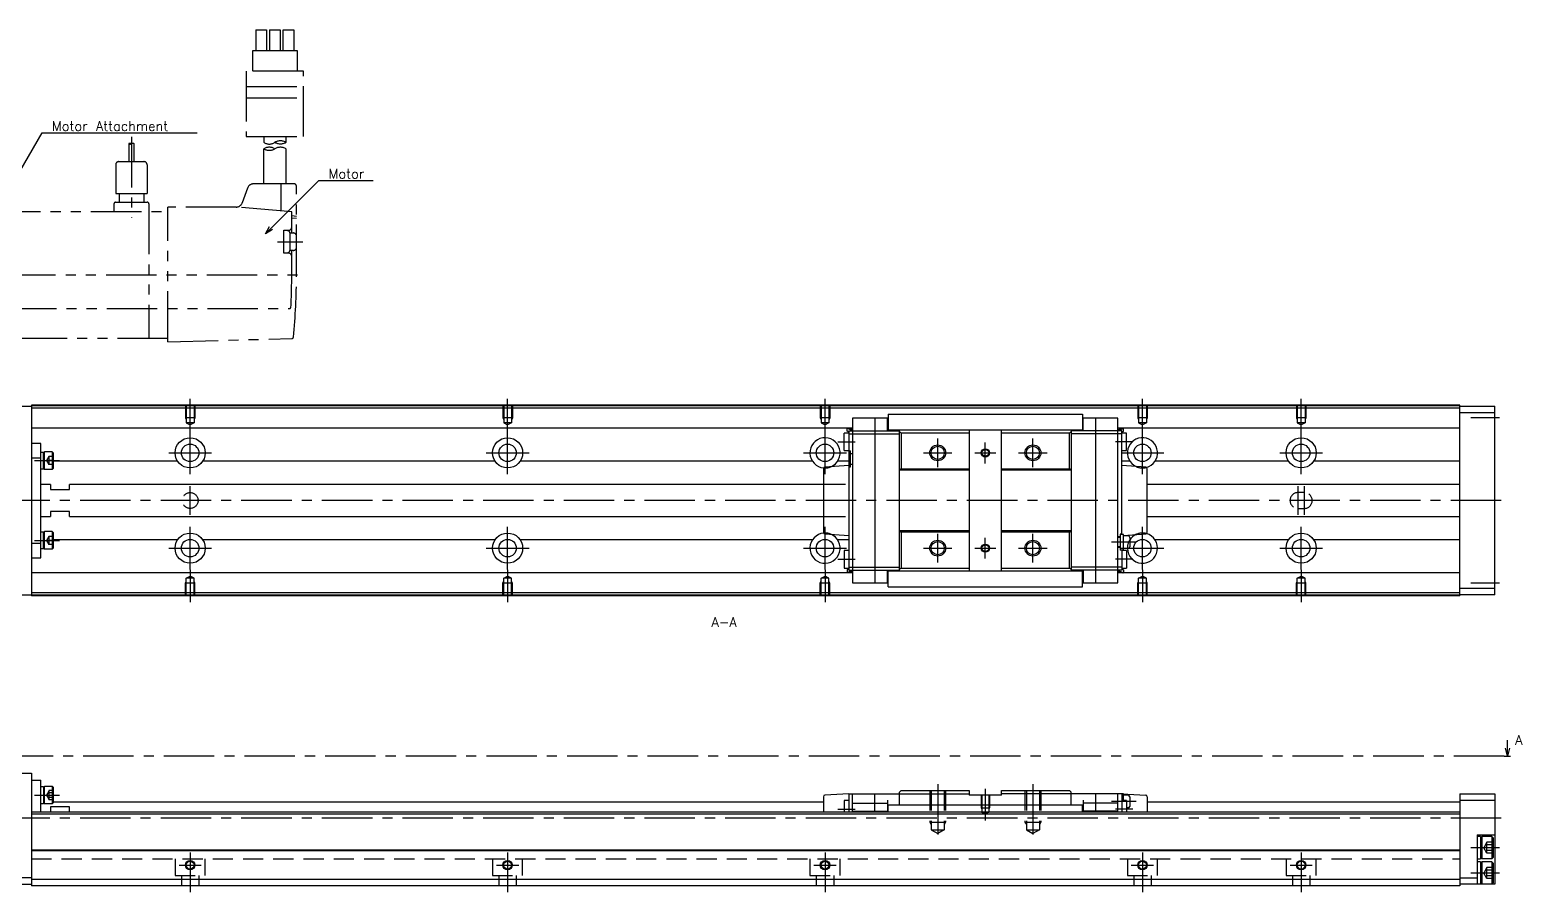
# Model space of a CAD drawing. Extents: x -2 to 704, y -8 to 279.
# Drawn here: x 234.3 to 704.4, y 8 to 279.5 of the extents above; entities that cross this region are included whole.
import ezdxf

# ---------------------------------------------------------------- set-up
doc = ezdxf.new("R2010")
doc.units = 0
doc.header["$LTSCALE"] = 0.5
for name, pattern in [('CENTER', [50.8, 31.75, -6.35, 6.35, -6.35]), ('DASHED', [19.05, 12.7, -6.35]), ('PHANTOM', [63.5, 31.75, -6.35, 6.35, -6.35, 6.35, -6.35])]:
    doc.linetypes.add(name, pattern=pattern)
for name, color, linetype in [('MSM_CENTER', 1, 'CENTER'), ('MSM_CONTINUOUS', 7, 'CONTINUOUS'), ('MSM_DASHED', 4, 'DASHED'), ('MSM_IMAGINARY', 6, 'PHANTOM'), ('MSM_NARROW', 5, 'CONTINUOUS'), ('MSM_PART_NUMBER', 7, 'CONTINUOUS')]:
    doc.layers.add(name, color=color, linetype=linetype)
doc.styles.get("Standard").update_dxf_attribs({"font": 'txt.shx', "height": 3, "bigfont": 'bigfont.shx'})

msp = doc.modelspace()

# ---------------------------------------------------------------- linework, layer by layer
at = {"layer": 'MSM_CENTER'}
for p, q in [((284.76, 153.09), (284.76, 163.3)), ((384.76, 153.09), (384.76, 163.3)), ((484.76, 153.09), (484.76, 163.3)), ((584.76, 153.09), (584.76, 163.3)), ((634.76, 153.09), (634.76, 163.3)), ((697.26, 157.3), (688.26, 157.3)), ((284.76, 139.55), (284.76, 153.05)), ((384.76, 139.55), (384.76, 153.05)), ((484.76, 139.55), (484.76, 153.05)), ((520.26, 141.8), (520.26, 150.8)), ((550.26, 141.8), (550.26, 150.8)), ((584.76, 139.55), (584.76, 153.05)), ((634.76, 139.55), (634.76, 153.05)), ((278.01, 146.3), (291.51, 146.3)), ((378.01, 146.3), (391.51, 146.3)), ((478.01, 146.3), (491.51, 146.3)), ((488.76, 149.8), (494.26, 149.8)), ((515.76, 146.3), (524.76, 146.3)), ((531.96, 146.3), (538.56, 146.3)), ((535.26, 143), (535.26, 149.6)), ((545.76, 146.3), (554.76, 146.3)), ((581.76, 149.8), (576.26, 149.8)), ((578.01, 146.3), (591.51, 146.3)), ((628.01, 146.3), (641.51, 146.3)), ((235.76, 143.86), (243.56, 143.86)), ((284.76, 126.8), (284.76, 135.8)), ((633.76, 135.8), (633.76, 126.8)), ((635.76, 135.8), (635.76, 126.8)), ((697.76, 131.3), (196.26, 131.3)), ((284.76, 109.55), (284.76, 123.05)), ((384.76, 109.55), (384.76, 123.05)), ((484.76, 109.55), (484.76, 123.05)), ((584.76, 109.55), (584.76, 123.05)), ((634.76, 109.55), (634.76, 123.05)), ((235.76, 118.74), (243.56, 118.74)), ((520.26, 111.8), (520.26, 120.8)), ((535.26, 113), (535.26, 119.6)), ((550.26, 111.8), (550.26, 120.8)), ((582.76, 118.2), (575.06, 118.2)), ((278.01, 116.3), (291.51, 116.3)), ((378.01, 116.3), (391.51, 116.3)), ((478.01, 116.3), (491.51, 116.3)), ((515.76, 116.3), (524.76, 116.3)), ((531.96, 116.3), (538.56, 116.3)), ((545.76, 116.3), (554.76, 116.3)), ((578.01, 116.3), (591.51, 116.3)), ((628.01, 116.3), (641.51, 116.3)), ((284.76, 109.51), (284.76, 99.3)), ((384.76, 109.51), (384.76, 99.3)), ((484.76, 109.51), (484.76, 99.3)), ((488.76, 112.8), (494.26, 112.8)), ((581.76, 112.8), (576.26, 112.8)), ((584.76, 109.51), (584.76, 99.3)), ((634.76, 109.51), (634.76, 99.3)), ((697.26, 105.3), (688.26, 105.3)), ((698.76, 50.8), (189.76, 50.8)), ((235.76, 38.55), (243.56, 38.55)), ((520.26, 42), (520.26, 24.41)), ((535.26, 40.5), (535.26, 30.54)), ((550.26, 42), (550.26, 24.41)), ((488.76, 34.1), (494.26, 34.1)), ((582.76, 36.5), (575.06, 36.5)), ((581.76, 34.1), (576.26, 34.1)), ((697.76, 31.3), (196.26, 31.3)), ((284.76, 20.5), (284.76, 8)), ((384.76, 20.5), (384.76, 8)), ((484.76, 20.5), (484.76, 8)), ((584.76, 20.5), (584.76, 8)), ((634.76, 20.5), (634.76, 8)), ((697.26, 22), (688.26, 22)), ((281.26, 16.5), (288.26, 16.5)), ((381.26, 16.5), (388.26, 16.5)), ((481.26, 16.5), (488.26, 16.5)), ((581.26, 16.5), (588.26, 16.5)), ((631.26, 16.5), (638.26, 16.5)), ((697.26, 14), (688.26, 14))]:
    msp.add_line(p, q, dxfattribs=at)
at = {"layer": 'MSM_CONTINUOUS'}
for p, q in [((219.76, 161), (234.76, 161)), ((684.76, 161.3), (234.76, 161.3)), ((234.76, 161.3), (234.76, 101.3)), ((684.76, 161.1), (234.76, 161.1)), ((684.76, 160.4), (234.76, 160.4)), ((684.76, 101.3), (684.76, 161.3)), ((684.76, 161), (695.76, 161)), ((695.76, 101.6), (695.76, 161)), ((493.46, 157.2), (493.46, 105.4)), ((504.46, 157.2), (493.46, 157.2)), ((500.46, 157.2), (500.46, 105.4)), ((504.46, 153.25), (504.46, 157.2)), ((504.66, 158.52), (565.86, 158.52)), ((504.66, 158.52), (504.66, 153.55)), ((565.86, 158.52), (565.86, 153.55)), ((566.06, 153.25), (566.06, 157.2)), ((577.06, 157.2), (566.06, 157.2)), ((570.06, 105.4), (570.06, 157.2)), ((577.06, 105.4), (577.06, 157.2)), ((684.76, 159), (695.76, 159)), ((491.76, 154.05), (234.76, 154.05)), ((490.76, 147.05), (490.76, 152.55)), ((492.26, 152.55), (490.76, 152.55)), ((493.46, 153.25), (491.76, 154.1)), ((491.76, 153.1), (491.76, 154.1)), ((492.26, 152.8), (491.76, 153.1)), ((493.46, 154.05), (491.86, 154.05)), ((493.46, 153.67), (491.96, 154.05)), ((492.26, 153.25), (492.26, 109.35)), ((492.26, 153.25), (508.26, 153.25)), ((492.26, 152.25), (508.26, 152.25)), ((504.46, 153.55), (566.06, 153.55)), ((508.26, 109.05), (508.26, 153.55)), ((508.26, 153.05), (508.76, 152.55)), ((508.76, 152.55), (508.76, 141.3)), ((530.16, 152.55), (508.76, 152.55)), ((530.16, 153.55), (530.16, 109.05)), ((540.36, 109.05), (540.36, 153.55)), ((561.76, 152.55), (540.36, 152.55)), ((561.76, 152.55), (562.26, 153.05)), ((561.76, 141.3), (561.76, 152.55)), ((562.26, 153.55), (562.26, 109.05)), ((578.26, 153.25), (562.26, 153.25)), ((578.26, 152.25), (562.26, 152.25)), ((577.06, 153.25), (578.76, 154.1)), ((684.76, 154.05), (577.06, 154.05)), ((578.66, 154.05), (577.06, 154.05)), ((577.06, 153.67), (578.56, 154.05)), ((578.26, 120.6), (578.26, 153.25)), ((578.26, 152.8), (578.76, 153.1)), ((579.76, 152.55), (578.26, 152.55)), ((578.76, 153.1), (578.76, 154.1)), ((579.76, 147.05), (579.76, 152.55)), ((237.76, 149.3), (234.76, 149.3)), ((237.76, 113.3), (237.76, 149.3)), ((238.56, 146.46), (237.76, 146.46)), ((238.56, 146.31), (238.86, 146.61)), ((238.56, 141.26), (238.56, 146.46)), ((238.86, 141.11), (238.86, 146.61)), ((241.26, 146.61), (238.86, 146.61)), ((241.26, 146.61), (241.26, 141.11)), ((241.56, 146.31), (241.26, 146.61)), ((241.56, 146.31), (241.56, 141.41)), ((490.76, 147.05), (492.26, 147.05)), ((492.26, 146.9), (492.76, 146.9)), ((492.76, 141.9), (492.76, 146.9)), ((492.76, 146.1), (493.46, 146.1)), ((578.26, 147.05), (579.76, 147.05)), ((234.76, 144.72), (237.76, 144.72)), ((237.76, 141.26), (238.56, 141.26)), ((238.56, 141.41), (238.86, 141.11)), ((241.26, 141.11), (238.86, 141.11)), ((241.26, 141.11), (241.56, 141.41)), ((280.81, 143.66), (241.56, 143.66)), ((380.81, 143.66), (288.71, 143.66)), ((480.81, 143.66), (388.71, 143.66)), ((484.26, 141.3), (484.26, 121.3)), ((492.26, 142.3), (484.73, 141.8)), ((492.26, 143.66), (488.71, 143.66)), ((492.26, 141.9), (492.76, 141.9)), ((492.76, 142.7), (493.46, 142.7)), ((508.76, 141.3), (508.26, 140.8)), ((508.76, 141.3), (530.16, 141.3)), ((540.36, 141.3), (561.76, 141.3)), ((562.26, 140.8), (561.76, 141.3)), ((580.81, 143.66), (578.26, 143.66)), ((585.79, 141.8), (578.26, 142.3)), ((586.26, 121.3), (586.26, 141.3)), ((630.81, 143.66), (588.71, 143.66)), ((684.76, 143.66), (638.71, 143.66)), ((530.16, 140.8), (508.26, 140.8)), ((562.26, 140.8), (540.36, 140.8)), ((240.76, 136.3), (237.76, 136.3)), ((240.76, 136.3), (240.76, 134.8)), ((240.76, 134.8), (246.76, 134.8)), ((491.26, 136.3), (246.76, 136.3)), ((246.76, 134.8), (246.76, 136.3)), ((684.76, 136.3), (586.26, 136.3)), ((246.76, 127.8), (240.76, 127.8)), ((240.76, 127.8), (240.76, 126.3)), ((246.76, 126.3), (246.76, 127.8)), ((237.76, 126.3), (240.76, 126.3)), ((246.76, 126.3), (491.26, 126.3)), ((586.26, 126.3), (684.76, 126.3)), ((234.76, 117.88), (237.76, 117.88)), ((238.56, 121.34), (237.76, 121.34)), ((238.56, 121.19), (238.86, 121.49)), ((238.56, 116.14), (238.56, 121.34)), ((238.86, 115.99), (238.86, 121.49)), ((241.26, 121.49), (238.86, 121.49)), ((241.56, 121.19), (241.26, 121.49)), ((241.26, 121.49), (241.26, 115.99)), ((241.56, 121.19), (241.56, 116.29)), ((280.81, 118.94), (241.56, 118.94)), ((380.81, 118.94), (288.71, 118.94)), ((480.81, 118.94), (388.71, 118.94)), ((484.73, 120.8), (492.26, 120.3)), ((492.26, 118.94), (488.71, 118.94)), ((508.26, 121.8), (508.76, 121.3)), ((530.16, 121.8), (508.26, 121.8)), ((530.16, 121.3), (508.76, 121.3)), ((508.76, 121.3), (508.76, 110.05)), ((562.26, 121.8), (540.36, 121.8)), ((561.76, 121.3), (540.36, 121.3)), ((561.76, 121.3), (562.26, 121.8)), ((561.76, 110.05), (561.76, 121.3)), ((577.76, 119.9), (577.06, 119.9)), ((577.76, 119.7), (577.06, 119.7)), ((578.26, 120.7), (577.76, 120.7)), ((577.76, 120.7), (577.76, 115.7)), ((578.76, 120.6), (577.76, 120.6)), ((578.76, 120.27), (585.8, 120.8)), ((578.76, 115.8), (578.76, 120.6)), ((580.26, 120.2), (578.76, 120.2)), ((580.76, 119.7), (580.76, 116.7)), ((630.81, 118.94), (588.71, 118.94)), ((684.76, 118.94), (638.71, 118.94)), ((234.76, 113.3), (237.76, 113.3)), ((237.76, 116.14), (238.56, 116.14)), ((238.56, 116.29), (238.86, 115.99)), ((241.26, 115.99), (238.86, 115.99)), ((241.26, 115.99), (241.56, 116.29)), ((490.76, 115.55), (490.76, 110.05)), ((492.26, 115.55), (490.76, 115.55)), ((577.76, 116.7), (577.06, 116.7)), ((577.76, 116.5), (577.06, 116.5)), ((577.76, 115.8), (578.76, 115.8)), ((578.26, 115.7), (577.76, 115.7)), ((578.26, 115.8), (578.26, 109.35)), ((579.76, 115.55), (578.26, 115.55)), ((580.26, 116.2), (578.76, 116.2)), ((579.76, 115.55), (579.76, 110.05)), ((491.76, 108.55), (234.76, 108.55)), ((490.76, 110.05), (492.26, 110.05)), ((492.26, 109.8), (491.76, 109.5)), ((491.76, 109.5), (491.76, 108.5)), ((493.46, 109.35), (491.76, 108.5)), ((493.46, 108.55), (491.86, 108.55)), ((493.46, 108.92), (491.96, 108.55)), ((492.26, 110.35), (508.26, 110.35)), ((492.26, 109.35), (508.26, 109.35)), ((504.46, 105.4), (504.46, 109.35)), ((566.06, 109.05), (504.46, 109.05)), ((504.66, 104.08), (504.66, 109.05)), ((508.76, 110.05), (508.26, 109.55)), ((508.76, 110.05), (530.16, 110.05)), ((540.36, 110.05), (561.76, 110.05)), ((562.26, 109.55), (561.76, 110.05)), ((578.26, 110.35), (562.26, 110.35)), ((578.26, 109.35), (562.26, 109.35)), ((565.86, 104.08), (565.86, 109.05)), ((566.06, 109.35), (566.06, 105.4)), ((577.06, 109.35), (578.76, 108.5)), ((577.06, 108.92), (578.56, 108.55)), ((684.76, 108.55), (577.06, 108.55)), ((578.66, 108.55), (577.06, 108.55)), ((578.26, 110.05), (579.76, 110.05)), ((578.26, 109.8), (578.76, 109.5)), ((578.76, 109.5), (578.76, 108.5)), ((493.46, 105.4), (504.46, 105.4)), ((504.66, 106.55), (504.46, 106.55)), ((504.66, 104.08), (565.86, 104.08)), ((566.06, 106.55), (565.86, 106.55)), ((566.06, 105.4), (577.06, 105.4)), ((695.76, 103.6), (684.76, 103.6)), ((219.76, 101.6), (234.76, 101.6)), ((684.76, 102.2), (234.76, 102.2)), ((684.76, 101.5), (234.76, 101.5)), ((684.76, 101.3), (234.76, 101.3)), ((695.76, 101.6), (684.76, 101.6)), ((699.76, 50.8), (699.09, 53.3)), ((699.76, 50.8), (699.76, 55.8)), ((700.43, 53.3), (699.76, 50.8)), ((698.76, 50.8), (700.76, 50.8)), ((222.76, 45.5), (234.76, 45.5)), ((234.76, 45.5), (234.76, 10)), ((234.76, 43.3), (237.76, 43.3)), ((237.76, 33.2), (237.76, 43.3)), ((238.56, 41.15), (237.76, 41.15)), ((238.56, 41), (238.86, 41.3)), ((238.56, 41.15), (238.56, 35.95)), ((238.86, 35.8), (238.86, 41.3)), ((241.26, 41.3), (238.86, 41.3)), ((241.26, 41.3), (241.26, 35.8)), ((241.56, 41), (241.26, 41.3)), ((241.56, 41), (241.56, 36.1)), ((484.26, 38.03), (484.26, 33.2)), ((492.26, 39), (484.73, 38.53)), ((492.26, 39), (530.16, 39)), ((492.26, 39), (492.26, 33.2)), ((493.46, 33.2), (493.46, 39)), ((500.46, 33.2), (500.46, 39)), ((508.76, 40), (508.26, 39.5)), ((508.26, 35.4), (508.26, 39.5)), ((508.76, 40), (530.16, 40)), ((530.16, 40), (530.16, 38.5)), ((540.36, 38.5), (530.16, 38.5)), ((540.36, 40), (561.76, 40)), ((540.36, 38.5), (540.36, 40)), ((578.26, 39), (540.36, 39)), ((562.26, 39.5), (561.76, 40)), ((562.26, 35.4), (562.26, 39.5)), ((570.06, 33.2), (570.06, 39)), ((577.06, 33.2), (577.06, 39)), ((578.26, 39), (578.26, 33.2)), ((578.26, 39), (585.79, 38.53)), ((578.76, 38.9), (578.26, 38.9)), ((578.76, 36.85), (578.76, 38.9)), ((580.26, 38.5), (578.76, 38.5)), ((580.76, 38), (580.76, 35)), ((586.26, 38.03), (586.26, 33.2)), ((684.76, 39), (684.76, 10)), ((684.76, 39), (695.76, 39)), ((695.76, 39), (695.76, 10.5)), ((684.76, 33.2), (234.76, 33.2)), ((237.76, 35.95), (238.56, 35.95)), ((238.56, 36.1), (238.86, 35.8)), ((241.26, 35.8), (238.86, 35.8)), ((246.76, 34.87), (240.76, 34.87)), ((240.76, 34.87), (240.76, 33.2)), ((241.26, 35.8), (241.56, 36.1)), ((484.26, 36.3), (241.56, 36.3)), ((246.76, 33.2), (246.76, 34.87)), ((490.76, 36.85), (490.76, 33.2)), ((492.26, 36.85), (490.76, 36.85)), ((493.46, 36), (504.46, 36)), ((493.46, 33.5), (504.46, 33.5)), ((504.46, 37), (504.46, 33.2)), ((504.66, 35.1), (504.46, 35.1)), ((504.66, 34.3), (504.46, 34.3)), ((565.86, 35.4), (504.66, 35.4)), ((504.66, 33.2), (504.66, 35.4)), ((565.86, 33.2), (565.86, 35.4)), ((566.06, 35.1), (565.86, 35.1)), ((566.06, 34.3), (565.86, 34.3)), ((566.06, 37), (566.06, 33.2)), ((577.06, 36), (566.06, 36)), ((577.06, 33.5), (566.06, 33.5)), ((579.76, 36.85), (578.26, 36.85)), ((579.76, 36.85), (579.76, 33.2)), ((580.26, 34.5), (579.76, 34.5)), ((684.76, 36.3), (586.26, 36.3)), ((684.76, 37), (695.76, 37)), ((684.76, 32.5), (234.76, 32.5)), ((690.26, 26), (690.26, 10.5)), ((690.26, 26), (695.76, 26)), ((691.26, 25.5), (690.26, 25.5)), ((691.26, 25.5), (691.26, 18.5)), ((691.26, 25.1), (691.66, 25.5)), ((691.66, 25.5), (691.66, 18.5)), ((694.86, 25.5), (691.66, 25.5)), ((694.86, 25.5), (694.86, 18.5)), ((695.26, 25.1), (694.86, 25.5)), ((695.26, 25.1), (695.26, 18.9)), ((684.76, 21.2), (234.76, 21.2)), ((684.76, 21), (234.76, 21)), ((691.66, 18.5), (691.26, 18.9)), ((694.86, 18.5), (695.26, 18.9)), ((690.26, 18.5), (691.26, 18.5)), ((691.26, 17.5), (690.26, 17.5)), ((691.26, 17.5), (691.26, 10.5)), ((691.26, 17.1), (691.66, 17.5)), ((694.86, 18.5), (691.66, 18.5)), ((691.66, 17.5), (691.66, 10.5)), ((694.86, 17.5), (691.66, 17.5)), ((694.86, 17.5), (694.86, 10.5)), ((695.26, 17.1), (694.86, 17.5)), ((695.26, 17.1), (695.26, 10.9)), ((234.76, 12.5), (225.26, 12.5)), ((225.26, 10.5), (234.76, 10.5)), ((684.76, 12), (234.76, 12)), ((684.76, 10), (234.76, 10)), ((684.76, 12.5), (690.26, 12.5)), ((695.76, 10.5), (684.76, 10.5)), ((691.66, 10.5), (691.26, 10.9)), ((694.86, 10.5), (695.26, 10.9))]:
    msp.add_line(p, q, dxfattribs=at)
for centre, radius in [((284.76, 146.3), 4.75), ((384.76, 146.3), 4.75), ((634.76, 146.3), 4.75), ((284.76, 146.3), 2.75), ((384.76, 146.3), 2.75), ((484.76, 146.3), 2.75), ((520.26, 146.3), 2.07), ((535.26, 146.3), 1.06), ((550.26, 146.3), 2.07), ((584.76, 146.3), 2.75), ((634.76, 146.3), 2.75), ((284.76, 116.3), 4.75), ((284.76, 116.3), 2.75), ((384.76, 116.3), 4.75), ((384.76, 116.3), 2.75), ((484.76, 116.3), 2.75), ((520.26, 116.3), 2.07), ((550.26, 116.3), 2.07), ((584.76, 116.3), 2.75), ((634.76, 116.3), 4.75), ((634.76, 116.3), 2.75), ((535.26, 116.3), 1.06), ((284.76, 16.5), 1.23), ((384.76, 16.5), 1.23), ((484.76, 16.5), 1.23), ((584.76, 16.5), 1.23), ((634.76, 16.5), 1.23)]:
    msp.add_circle(centre, radius, dxfattribs=at)
for centre, radius, start, end in [((484.76, 146.3), 4.75, 292.8515, 264.915), ((584.76, 146.3), 4.75, 285.4648, 244.8297), ((484.76, 141.3), 0.5, 93.8066, 180), ((585.76, 141.3), 0.5, 0, 86.1934), ((484.76, 116.3), 4.75, 95.085, 67.1486), ((484.76, 121.3), 0.5, 180, 266.1934), ((584.76, 116.3), 4.75, 181.2063, 74.5302), ((580.26, 119.7), 0.5, 0, 90), ((584.76, 116.3), 4.75, 116.081, 147.3631), ((585.76, 121.3), 0.5, 274.3133, 0), ((580.26, 116.7), 0.5, 270, 0), ((484.76, 38.03), 0.5, 93.5763, 180), ((580.26, 38), 0.5, 0, 90), ((585.76, 38.03), 0.5, 0, 86.4237), ((580.26, 35), 0.5, 270, 0)]:
    msp.add_arc(centre, radius, start, end, dxfattribs=at)
at = {"layer": 'MSM_DASHED'}
for p, q in [((283.26, 161.3), (283.26, 157.3)), ((283.53, 161.3), (283.53, 155.8)), ((285.99, 161.3), (285.99, 155.8)), ((286.26, 161.3), (286.26, 157.3)), ((383.26, 161.3), (383.26, 157.3)), ((383.53, 161.3), (383.53, 155.8)), ((385.99, 161.3), (385.99, 155.8)), ((386.26, 161.3), (386.26, 157.3)), ((483.26, 161.3), (483.26, 157.3)), ((483.53, 161.3), (483.53, 155.8)), ((485.99, 161.3), (485.99, 155.8)), ((486.26, 161.3), (486.26, 157.3)), ((583.26, 161.3), (583.26, 157.3)), ((583.53, 161.3), (583.53, 155.8)), ((585.99, 161.3), (585.99, 155.8)), ((586.26, 161.3), (586.26, 157.3)), ((633.26, 161.3), (633.26, 157.3)), ((633.53, 161.3), (633.53, 155.8)), ((635.99, 161.3), (635.99, 155.8)), ((636.26, 161.3), (636.26, 157.3)), ((283.26, 157.3), (283.53, 156.83)), ((286.26, 157.3), (283.26, 157.3)), ((285.99, 155.8), (283.53, 155.8)), ((283.53, 155.8), (284.76, 155.09)), ((285.99, 155.8), (284.76, 155.09)), ((286.26, 157.3), (285.99, 156.83)), ((386.26, 157.3), (383.26, 157.3)), ((383.26, 157.3), (383.53, 156.83)), ((383.53, 155.8), (384.76, 155.09)), ((385.99, 155.8), (383.53, 155.8)), ((385.99, 155.8), (384.76, 155.09)), ((386.26, 157.3), (385.99, 156.83)), ((486.26, 157.3), (483.26, 157.3)), ((483.26, 157.3), (483.53, 156.83)), ((483.53, 155.8), (484.76, 155.09)), ((485.99, 155.8), (483.53, 155.8)), ((485.99, 155.8), (484.76, 155.09)), ((486.26, 157.3), (485.99, 156.83)), ((583.26, 157.3), (583.53, 156.83)), ((586.26, 157.3), (583.26, 157.3)), ((585.99, 155.8), (583.53, 155.8)), ((583.53, 155.8), (584.76, 155.09)), ((585.99, 155.8), (584.76, 155.09)), ((586.26, 157.3), (585.99, 156.83)), ((636.26, 157.3), (633.26, 157.3)), ((633.26, 157.3), (633.53, 156.83)), ((633.53, 155.8), (634.76, 155.09)), ((635.99, 155.8), (633.53, 155.8)), ((635.99, 155.8), (634.76, 155.09)), ((636.26, 157.3), (635.99, 156.83)), ((240.26, 145.11), (239.54, 143.86)), ((239.54, 143.86), (240.26, 142.61)), ((241.56, 145.11), (240.26, 145.11)), ((240.26, 145.11), (240.26, 142.61)), ((241.56, 143.86), (240.26, 143.86)), ((241.56, 142.61), (240.26, 142.61)), ((635.76, 133.8), (633.76, 133.8)), ((633.76, 128.8), (635.76, 128.8)), ((240.26, 119.99), (239.54, 118.74)), ((239.54, 118.74), (240.26, 117.49)), ((241.56, 119.99), (240.26, 119.99)), ((240.26, 119.99), (240.26, 117.49)), ((241.56, 118.74), (240.26, 118.74)), ((241.56, 117.49), (240.26, 117.49)), ((283.26, 105.3), (283.53, 105.77)), ((283.26, 101.3), (283.26, 105.3)), ((286.26, 105.3), (283.26, 105.3)), ((283.53, 106.8), (284.76, 107.51)), ((283.53, 101.3), (283.53, 106.8)), ((285.99, 106.8), (283.53, 106.8)), ((285.99, 106.8), (284.76, 107.51)), ((285.99, 101.3), (285.99, 106.8)), ((286.26, 105.3), (285.99, 105.77)), ((286.26, 101.3), (286.26, 105.3)), ((383.26, 105.3), (383.53, 105.77)), ((386.26, 105.3), (383.26, 105.3)), ((383.26, 101.3), (383.26, 105.3)), ((383.53, 106.8), (384.76, 107.51)), ((385.99, 106.8), (383.53, 106.8)), ((383.53, 101.3), (383.53, 106.8)), ((385.99, 106.8), (384.76, 107.51)), ((385.99, 101.3), (385.99, 106.8)), ((386.26, 105.3), (385.99, 105.77)), ((386.26, 101.3), (386.26, 105.3)), ((483.26, 105.3), (483.53, 105.77)), ((483.26, 101.3), (483.26, 105.3)), ((486.26, 105.3), (483.26, 105.3)), ((483.53, 106.8), (484.76, 107.51)), ((483.53, 101.3), (483.53, 106.8)), ((485.99, 106.8), (483.53, 106.8)), ((485.99, 106.8), (484.76, 107.51)), ((485.99, 101.3), (485.99, 106.8)), ((486.26, 105.3), (485.99, 105.77)), ((486.26, 101.3), (486.26, 105.3)), ((583.26, 105.3), (583.53, 105.77)), ((583.26, 101.3), (583.26, 105.3)), ((586.26, 105.3), (583.26, 105.3)), ((583.53, 106.8), (584.76, 107.51)), ((583.53, 101.3), (583.53, 106.8)), ((585.99, 106.8), (583.53, 106.8)), ((585.99, 106.8), (584.76, 107.51)), ((585.99, 101.3), (585.99, 106.8)), ((586.26, 105.3), (585.99, 105.77)), ((586.26, 101.3), (586.26, 105.3)), ((633.26, 105.3), (633.53, 105.77)), ((633.26, 101.3), (633.26, 105.3)), ((636.26, 105.3), (633.26, 105.3)), ((633.53, 106.8), (634.76, 107.51)), ((633.53, 101.3), (633.53, 106.8)), ((635.99, 106.8), (633.53, 106.8)), ((635.99, 106.8), (634.76, 107.51)), ((635.99, 101.3), (635.99, 106.8)), ((636.26, 105.3), (635.99, 105.77)), ((636.26, 101.3), (636.26, 105.3)), ((240.26, 39.8), (239.54, 38.55)), ((239.54, 38.55), (240.26, 37.3)), ((240.26, 39.99), (240.26, 37.11)), ((241.56, 39.99), (240.26, 39.99)), ((241.56, 39.27), (240.26, 39.27)), ((241.56, 37.83), (240.26, 37.83)), ((517.76, 40), (517.76, 30)), ((518.19, 40), (518.19, 27.6)), ((522.33, 40), (522.33, 27.6)), ((522.76, 40), (522.76, 30)), ((533.96, 38.5), (533.96, 34.5)), ((534.2, 38.5), (534.2, 33.15)), ((536.32, 38.5), (536.32, 33.15)), ((536.56, 38.5), (536.56, 34.5)), ((547.76, 40), (547.76, 30)), ((548.19, 40), (548.19, 27.6)), ((552.33, 40), (552.33, 27.6)), ((552.76, 40), (552.76, 30)), ((241.56, 37.11), (240.26, 37.11)), ((533.96, 34.5), (536.56, 34.5)), ((533.96, 34.5), (534.2, 34.08)), ((534.2, 33.15), (536.32, 33.15)), ((534.2, 33.15), (535.26, 32.54)), ((536.32, 33.15), (535.26, 32.54)), ((536.56, 34.5), (536.32, 34.08)), ((517.76, 30), (522.76, 30)), ((517.76, 30), (518.19, 29.25)), ((522.76, 30), (522.33, 29.25)), ((547.76, 30), (552.76, 30)), ((547.76, 30), (548.19, 29.25)), ((552.76, 30), (552.33, 29.25)), ((518.19, 27.6), (522.33, 27.6)), ((518.19, 27.6), (520.26, 26.41)), ((522.33, 27.6), (520.26, 26.41)), ((548.19, 27.6), (552.33, 27.6)), ((548.19, 27.6), (550.26, 26.41)), ((552.33, 27.6), (550.26, 26.41)), ((693.26, 23.73), (692.26, 22)), ((695.26, 23.73), (693.26, 23.73)), ((693.26, 20.27), (693.26, 23.73)), ((693.26, 20.27), (692.26, 22)), ((695.26, 22.87), (693.26, 22.87)), ((695.26, 21.13), (693.26, 21.13)), ((695.26, 20.27), (693.26, 20.27)), ((234.76, 18.5), (684.76, 18.5)), ((280.01, 18.5), (280.01, 13.2)), ((289.51, 13.2), (289.51, 18.5)), ((380.01, 18.5), (380.01, 13.2)), ((389.51, 13.2), (389.51, 18.5)), ((480.01, 18.5), (480.01, 13.2)), ((489.51, 13.2), (489.51, 18.5)), ((580.01, 18.5), (580.01, 13.2)), ((589.51, 13.2), (589.51, 18.5)), ((630.01, 18.5), (630.01, 13.2)), ((639.51, 13.2), (639.51, 18.5)), ((693.26, 15.73), (692.26, 14)), ((695.26, 15.73), (693.26, 15.73)), ((693.26, 12.27), (693.26, 15.73)), ((695.26, 14.87), (693.26, 14.87)), ((280.01, 13.2), (289.51, 13.2)), ((282.01, 13.2), (282.01, 10)), ((287.51, 13.2), (287.51, 10)), ((380.01, 13.2), (389.51, 13.2)), ((382.01, 13.2), (382.01, 10)), ((387.51, 13.2), (387.51, 10)), ((480.01, 13.2), (489.51, 13.2)), ((482.01, 13.2), (482.01, 10)), ((487.51, 13.2), (487.51, 10)), ((580.01, 13.2), (589.51, 13.2)), ((582.01, 13.2), (582.01, 10)), ((587.51, 13.2), (587.51, 10)), ((630.01, 13.2), (639.51, 13.2)), ((632.01, 13.2), (632.01, 10)), ((637.51, 13.2), (637.51, 10)), ((693.26, 12.27), (692.26, 14)), ((695.26, 13.13), (693.26, 13.13)), ((695.26, 12.27), (693.26, 12.27))]:
    msp.add_line(p, q, dxfattribs=at)
msp.add_circle((284.76, 131.3), 2.5, dxfattribs=at)
for centre, radius, start, end in [((484.76, 146.3), 4.75, 264.915, 292.8515), ((584.76, 146.3), 4.75, 244.8297, 285.4648), ((633.76, 131.3), 2.5, 90, 270), ((635.76, 131.3), 2.5, 270, 90), ((484.76, 116.3), 4.75, 67.1486, 95.085), ((584.76, 116.3), 4.75, 147.3631, 181.2063), ((584.76, 116.3), 4.75, 74.5302, 116.081)]:
    msp.add_arc(centre, radius, start, end, dxfattribs=at)
at = {"layer": 'MSM_IMAGINARY'}
for p, q in [((305.46, 279.48), (308.86, 279.48)), ((305.46, 279.48), (305.46, 272.98)), ((308.86, 279.48), (308.86, 272.98)), ((309.76, 279.48), (313.16, 279.48)), ((309.76, 279.48), (309.76, 272.98)), ((313.16, 279.48), (313.16, 272.98)), ((314.06, 279.48), (317.46, 279.48)), ((314.06, 272.98), (314.06, 279.48)), ((317.46, 279.48), (317.46, 272.98)), ((304.46, 272.98), (318.46, 272.98)), ((304.46, 266.48), (304.46, 272.98)), ((318.46, 272.98), (318.46, 266.48)), ((320.46, 266.48), (302.46, 266.48)), ((302.46, 266.48), (302.46, 245.86)), ((320.46, 245.86), (320.46, 266.48)), ((302.46, 261.63), (320.46, 261.63)), ((302.46, 258.03), (320.46, 258.03)), ((266.26, 245.75), (266.26, 220.3)), ((302.46, 245.86), (320.46, 245.86)), ((307.96, 245.86), (307.96, 244.07)), ((314.96, 244.07), (314.96, 245.86)), ((265.41, 243.64), (265.41, 238)), ((267.11, 238), (267.11, 243.64)), ((307.96, 231), (307.96, 242.04)), ((314.96, 231), (314.96, 242.04)), ((261.31, 237), (261.31, 228)), ((262.31, 238), (270.21, 238)), ((271.21, 237), (271.21, 228)), ((317.46, 231), (304.76, 231)), ((313.46, 222.46), (313.46, 231)), ((261.31, 228), (271.21, 228)), ((262.36, 228), (262.36, 225.2)), ((270.16, 228), (270.16, 225.2)), ((302.88, 229.68), (301.18, 225.02)), ((318.26, 202.3), (318.26, 230.2)), ((221.76, 222.3), (277.76, 222.3)), ((260.76, 224.7), (260.76, 222.3)), ((261.26, 225.2), (271.26, 225.2)), ((271.76, 224.7), (271.76, 182.3)), ((277.76, 181.3), (277.76, 223.7)), ((299.3, 223.7), (277.76, 223.7)), ((316.76, 222.17), (299.3, 223.7)), ((316.76, 215.53), (316.76, 222.17)), ((314.26, 216.38), (315.76, 216.38)), ((314.26, 209.18), (314.26, 216.38)), ((315.26, 216.28), (314.26, 216.28)), ((318.26, 220.76), (316.76, 220.89)), ((318.26, 220.06), (316.76, 220.19)), ((312.26, 212.78), (320.26, 212.78)), ((316.23, 215.53), (317.26, 215.53)), ((316.26, 210.28), (316.26, 215.28)), ((314.26, 209.28), (315.26, 209.28)), ((315.76, 209.18), (314.26, 209.18)), ((317.26, 210.03), (316.26, 210.03)), ((316.76, 202.3), (316.76, 210.03)), ((194.76, 202.3), (320.26, 202.3)), ((226.76, 191.73), (316, 191.73)), ((277.76, 182.3), (221.76, 182.3)), ((277.76, 181.3), (316.82, 182.29))]:
    msp.add_line(p, q, dxfattribs=at)
for centre, radius, start, end in [((313.21, 241.04), 3.5, 60.0014, 120.0014), ((265.84, 242.9), 0.85, 60.0009, 119.999), ((265.84, 244.37), 0.85, 240.001, 299.999), ((266.69, 242.9), 0.85, 59.9987, 119.999), ((309.71, 239.01), 3.5, 60.0014, 120.1319), ((309.71, 245.07), 3.5, 239.871, 300), ((309.71, 246.51), 3, 234.3132, 305.6839), ((313.21, 247.1), 3.5, 240.0015, 300.0015), ((313.21, 239.01), 3.5, 60.0637, 120), ((262.31, 237), 1, 90, 180), ((270.21, 237), 1, 360, 90), ((304.76, 229), 2, 90, 160), ((317.46, 230.2), 0.8, 360, 90), ((261.26, 224.7), 0.5, 90, 180), ((271.26, 224.7), 0.5, 360, 90), ((299.3, 225.7), 2, 270, 340), ((315.26, 215.28), 1, 360, 90), ((315.76, 217.38), 1, 270, 0), ((317.26, 214.53), 1, 360, 90), ((315.26, 210.28), 1, 270, 360), ((315.76, 208.18), 1, 1.7094, 90), ((317.26, 211.03), 1, 270, 360), ((118.26, 202.3), 198.5, 357.0836, 0), ((118.26, 202.3), 200, 354.3874, 0), ((316, 192.23), 0.5, 270, 357.0836), ((316.8, 182.79), 0.5, 271.4503, 354.3874)]:
    msp.add_arc(centre, radius, start, end, dxfattribs=at)
at = {"layer": 'MSM_NARROW'}
for centre, radius in [((520.26, 146.3), 2.5), ((535.26, 146.3), 1.3), ((550.26, 146.3), 2.5), ((520.26, 116.3), 2.5), ((535.26, 116.3), 1.3), ((550.26, 116.3), 2.5), ((284.76, 16.5), 1.5), ((384.76, 16.5), 1.5), ((484.76, 16.5), 1.5), ((584.76, 16.5), 1.5), ((634.76, 16.5), 1.5)]:
    msp.add_circle(centre, radius, dxfattribs=at)
at = {"layer": 'MSM_PART_NUMBER'}
for p, q in [((219.76, 215.3), (238.1, 247.06)), ((238.1, 247.06), (287.02, 247.06)), ((310.27, 217.07), (325.26, 232.06)), ((325.26, 232.06), (342.38, 232.06)), ((308.5, 215.3), (309.79, 217.54)), ((308.5, 215.3), (310.27, 217.07)), ((310.74, 216.59), (308.5, 215.3))]:
    msp.add_line(p, q, dxfattribs=at)

# ---------------------------------------------------------------- texts
for s, p in [('Motor Attachment', (241.22, 247.69)), ('Motor', (328.38, 232.69)), ('A-A', (448.97, 91.52)), ('A', (702.2, 54.38))]:
    msp.add_text(s, height=3, dxfattribs=at).set_placement(p)

doc.saveas('drawing.dxf')
